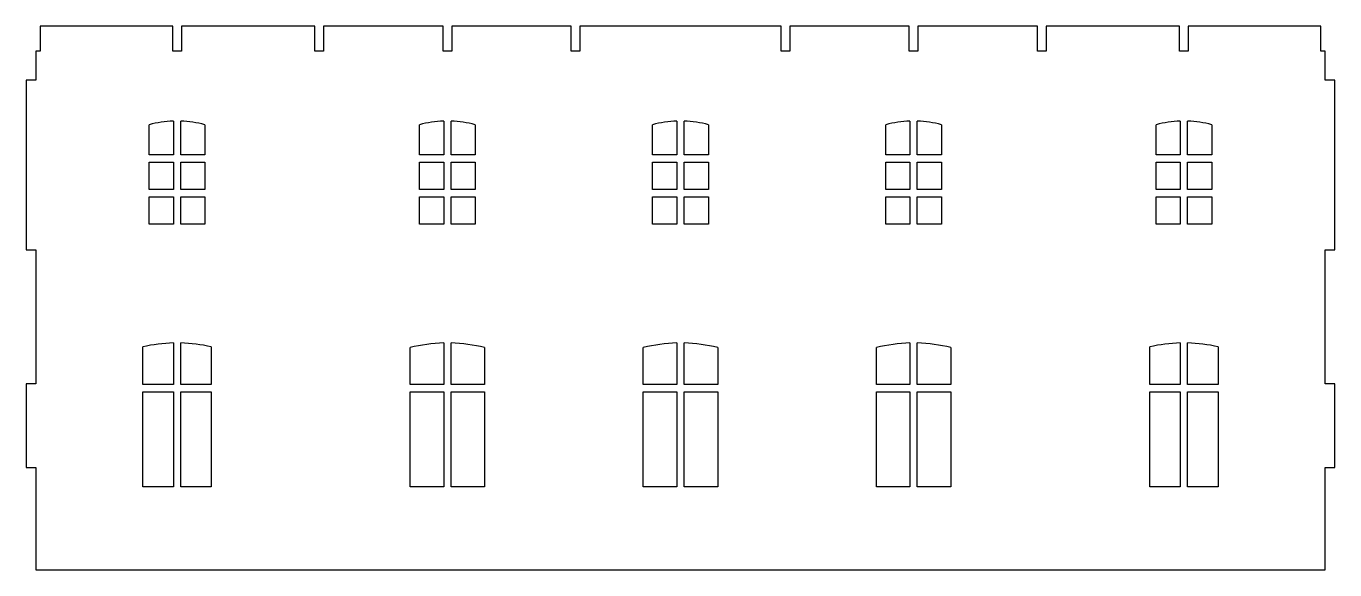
# Model space of a CAD drawing. Header units: millimetres. Extents: x -47.2 to 47.2, y -19.6 to 19.6.
import ezdxf

# ---------------------------------------------------------------- set-up
doc = ezdxf.new("R2010")
doc.units = ezdxf.units.MM
doc.layers.get('0').update_dxf_attribs({"linetype": 'CONTINUOUS'})

msp = doc.modelspace()

# ---------------------------------------------------------------- linework, layer by layer
for p, q in [((-36.631, 19.606), (-46.192, 19.606)), ((-46.192, 19.606), (-46.192, 17.797)), ((-36.631, 17.797), (-36.631, 19.606)), ((-26.381, 19.606), (-36.006, 19.606)), ((-36.006, 19.606), (-36.006, 17.797)), ((-26.381, 17.797), (-26.381, 19.606)), ((-17.131, 19.606), (-25.756, 19.606)), ((-25.756, 19.606), (-25.756, 17.797)), ((-17.131, 17.797), (-17.131, 19.606)), ((-7.881, 19.606), (-16.506, 19.606)), ((-16.506, 19.606), (-16.506, 17.797)), ((-7.881, 17.797), (-7.881, 19.606)), ((7.256, 19.606), (-7.256, 19.606)), ((-7.256, 19.606), (-7.256, 17.797)), ((7.256, 17.797), (7.256, 19.606)), ((16.506, 19.606), (7.881, 19.606)), ((7.881, 19.606), (7.881, 17.797)), ((16.506, 17.797), (16.506, 19.606)), ((25.756, 19.606), (17.131, 19.606)), ((17.131, 19.606), (17.131, 17.797)), ((25.756, 17.797), (25.756, 19.606)), ((36.006, 19.606), (26.381, 19.606)), ((26.381, 19.606), (26.381, 17.797)), ((36.006, 17.797), (36.006, 19.606)), ((46.192, 19.606), (36.631, 19.606)), ((36.631, 19.606), (36.631, 17.797)), ((46.192, 17.797), (46.192, 19.606)), ((-46.192, 17.797), (-46.501, 17.797)), ((-46.501, 17.797), (-46.501, 15.707)), ((-36.006, 17.797), (-36.631, 17.797)), ((-25.756, 17.797), (-26.381, 17.797)), ((-16.506, 17.797), (-17.131, 17.797)), ((-7.256, 17.797), (-7.881, 17.797)), ((7.881, 17.797), (7.256, 17.797)), ((17.131, 17.797), (16.506, 17.797)), ((26.381, 17.797), (25.756, 17.797)), ((36.631, 17.797), (36.006, 17.797)), ((46.501, 17.797), (46.192, 17.797)), ((46.501, 15.707), (46.501, 17.797)), ((-46.501, 15.707), (-47.201, 15.707)), ((-47.201, 15.707), (-47.201, 3.484)), ((47.201, 15.707), (46.501, 15.707)), ((47.201, 3.484), (47.201, 15.707)), ((-38.326, 10.333), (-38.326, 12.499)), ((-36.583, 12.754), (-36.583, 10.333)), ((-36.053, 10.333), (-36.053, 12.754)), ((-34.31, 12.499), (-34.31, 10.333)), ((-18.826, 10.333), (-18.826, 12.499)), ((-17.083, 12.754), (-17.083, 10.333)), ((-16.553, 10.333), (-16.553, 12.754)), ((-14.81, 12.499), (-14.81, 10.333)), ((-2.008, 10.333), (-2.008, 12.499)), ((-0.265, 12.754), (-0.265, 10.333)), ((0.265, 10.333), (0.265, 12.754)), ((2.008, 12.499), (2.008, 10.333)), ((14.81, 10.333), (14.81, 12.499)), ((16.553, 12.754), (16.553, 10.333)), ((17.083, 10.333), (17.083, 12.754)), ((18.826, 12.499), (18.826, 10.333)), ((34.31, 10.333), (34.31, 12.499)), ((36.053, 12.754), (36.053, 10.333)), ((36.583, 10.333), (36.583, 12.754)), ((38.326, 12.499), (38.326, 10.333)), ((-36.583, 10.333), (-38.326, 10.333)), ((-38.326, 7.833), (-38.326, 9.803)), ((-38.326, 9.803), (-36.583, 9.803)), ((-36.583, 9.803), (-36.583, 7.833)), ((-34.31, 10.333), (-36.053, 10.333)), ((-36.053, 7.833), (-36.053, 9.803)), ((-36.053, 9.803), (-34.31, 9.803)), ((-34.31, 9.803), (-34.31, 7.833)), ((-17.083, 10.333), (-18.826, 10.333)), ((-18.826, 7.833), (-18.826, 9.803)), ((-18.826, 9.803), (-17.083, 9.803)), ((-17.083, 9.803), (-17.083, 7.833)), ((-14.81, 10.333), (-16.553, 10.333)), ((-16.553, 9.803), (-14.81, 9.803)), ((-16.553, 7.833), (-16.553, 9.803)), ((-14.81, 9.803), (-14.81, 7.833)), ((-0.265, 10.333), (-2.008, 10.333)), ((-2.008, 7.833), (-2.008, 9.803)), ((-2.008, 9.803), (-0.265, 9.803)), ((-0.265, 9.803), (-0.265, 7.833)), ((2.008, 10.333), (0.265, 10.333)), ((0.265, 7.833), (0.265, 9.803)), ((0.265, 9.803), (2.008, 9.803)), ((2.008, 9.803), (2.008, 7.833)), ((16.553, 10.333), (14.81, 10.333)), ((14.81, 7.833), (14.81, 9.803)), ((14.81, 9.803), (16.553, 9.803)), ((16.553, 9.803), (16.553, 7.833)), ((18.826, 10.333), (17.083, 10.333)), ((17.083, 9.803), (18.826, 9.803)), ((17.083, 7.833), (17.083, 9.803)), ((18.826, 9.803), (18.826, 7.833)), ((36.053, 10.333), (34.31, 10.333)), ((34.31, 9.803), (36.053, 9.803)), ((34.31, 7.833), (34.31, 9.803)), ((36.053, 9.803), (36.053, 7.833)), ((38.326, 10.333), (36.583, 10.333)), ((36.583, 7.833), (36.583, 9.803)), ((36.583, 9.803), (38.326, 9.803)), ((38.326, 9.803), (38.326, 7.833)), ((-36.583, 7.833), (-38.326, 7.833)), ((-34.31, 7.833), (-36.053, 7.833)), ((-17.083, 7.833), (-18.826, 7.833)), ((-14.81, 7.833), (-16.553, 7.833)), ((-0.265, 7.833), (-2.008, 7.833)), ((2.008, 7.833), (0.265, 7.833)), ((16.553, 7.833), (14.81, 7.833)), ((18.826, 7.833), (17.083, 7.833)), ((36.053, 7.833), (34.31, 7.833)), ((38.326, 7.833), (36.583, 7.833)), ((-38.326, 5.333), (-38.326, 7.303)), ((-38.326, 7.303), (-36.583, 7.303)), ((-36.583, 7.303), (-36.583, 5.333)), ((-36.053, 5.333), (-36.053, 7.303)), ((-36.053, 7.303), (-34.31, 7.303)), ((-34.31, 7.303), (-34.31, 5.333)), ((-18.826, 5.333), (-18.826, 7.303)), ((-18.826, 7.303), (-17.083, 7.303)), ((-17.083, 7.303), (-17.083, 5.333)), ((-16.553, 7.303), (-14.81, 7.303)), ((-16.553, 5.333), (-16.553, 7.303)), ((-14.81, 7.303), (-14.81, 5.333)), ((-2.008, 7.303), (-0.265, 7.303)), ((-2.008, 5.333), (-2.008, 7.303)), ((-0.265, 7.303), (-0.265, 5.333)), ((0.265, 5.333), (0.265, 7.303)), ((0.265, 7.303), (2.008, 7.303)), ((2.008, 7.303), (2.008, 5.333)), ((14.81, 5.333), (14.81, 7.303)), ((14.81, 7.303), (16.553, 7.303)), ((16.553, 7.303), (16.553, 5.333)), ((17.083, 5.333), (17.083, 7.303)), ((17.083, 7.303), (18.826, 7.303)), ((18.826, 7.303), (18.826, 5.333)), ((34.31, 5.333), (34.31, 7.303)), ((34.31, 7.303), (36.053, 7.303)), ((36.053, 7.303), (36.053, 5.333)), ((36.583, 7.303), (38.326, 7.303)), ((36.583, 5.333), (36.583, 7.303)), ((38.326, 7.303), (38.326, 5.333)), ((-36.583, 5.333), (-38.326, 5.333)), ((-34.31, 5.333), (-36.053, 5.333)), ((-17.083, 5.333), (-18.826, 5.333)), ((-14.81, 5.333), (-16.553, 5.333)), ((-0.265, 5.333), (-2.008, 5.333)), ((2.008, 5.333), (0.265, 5.333)), ((16.553, 5.333), (14.81, 5.333)), ((18.826, 5.333), (17.083, 5.333)), ((36.053, 5.333), (34.31, 5.333)), ((38.326, 5.333), (36.583, 5.333)), ((-47.201, 3.484), (-46.501, 3.484)), ((-46.501, 3.484), (-46.501, -6.181)), ((46.501, -6.181), (46.501, 3.484)), ((46.501, 3.484), (47.201, 3.484)), ((-38.781, -6.241), (-38.781, -3.525)), ((-36.583, -3.245), (-36.583, -6.241)), ((-36.053, -6.241), (-36.053, -3.245)), ((-33.856, -3.525), (-33.856, -6.241)), ((-19.508, -6.241), (-19.508, -3.58)), ((-17.083, -3.245), (-17.083, -6.241)), ((-16.553, -6.241), (-16.553, -3.245)), ((-14.128, -3.58), (-14.128, -6.241)), ((-2.69, -6.241), (-2.69, -3.58)), ((-0.265, -3.245), (-0.265, -6.241)), ((0.265, -6.241), (0.265, -3.245)), ((2.69, -3.58), (2.69, -6.241)), ((14.128, -6.241), (14.128, -3.58)), ((16.553, -3.245), (16.553, -6.241)), ((17.083, -6.241), (17.083, -3.245)), ((19.508, -3.58), (19.508, -6.241)), ((33.856, -6.241), (33.856, -3.525)), ((36.053, -3.245), (36.053, -6.241)), ((36.583, -6.241), (36.583, -3.245)), ((38.781, -3.525), (38.781, -6.241)), ((-46.501, -6.181), (-47.201, -6.181)), ((-47.201, -6.181), (-47.201, -12.215)), ((-36.583, -6.241), (-38.781, -6.241)), ((-33.856, -6.241), (-36.053, -6.241)), ((-17.083, -6.241), (-19.508, -6.241)), ((-14.128, -6.241), (-16.553, -6.241)), ((-0.265, -6.241), (-2.69, -6.241)), ((2.69, -6.241), (0.265, -6.241)), ((16.553, -6.241), (14.128, -6.241)), ((19.508, -6.241), (17.083, -6.241)), ((36.053, -6.241), (33.856, -6.241)), ((38.781, -6.241), (36.583, -6.241)), ((47.201, -6.181), (46.501, -6.181)), ((47.201, -12.215), (47.201, -6.181)), ((-38.781, -13.622), (-38.781, -6.77)), ((-38.781, -6.77), (-36.583, -6.77)), ((-36.583, -6.77), (-36.583, -13.622)), ((-36.053, -13.622), (-36.053, -6.77)), ((-36.053, -6.77), (-33.856, -6.77)), ((-33.856, -6.77), (-33.856, -13.622)), ((-19.508, -6.77), (-17.083, -6.77)), ((-19.508, -13.622), (-19.508, -6.77)), ((-17.083, -6.77), (-17.083, -13.622)), ((-16.553, -13.622), (-16.553, -6.77)), ((-16.553, -6.77), (-14.128, -6.77)), ((-14.128, -6.77), (-14.128, -13.622)), ((-2.69, -13.622), (-2.69, -6.77)), ((-2.69, -6.77), (-0.265, -6.77)), ((-0.265, -6.77), (-0.265, -13.622)), ((0.265, -13.622), (0.265, -6.77)), ((0.265, -6.77), (2.69, -6.77)), ((2.69, -6.77), (2.69, -13.622)), ((14.128, -13.622), (14.128, -6.77)), ((14.128, -6.77), (16.553, -6.77)), ((16.553, -6.77), (16.553, -13.622)), ((17.083, -6.77), (19.508, -6.77)), ((17.083, -13.622), (17.083, -6.77)), ((19.508, -6.77), (19.508, -13.622)), ((33.856, -13.622), (33.856, -6.77)), ((33.856, -6.77), (36.053, -6.77)), ((36.053, -6.77), (36.053, -13.622)), ((36.583, -6.77), (38.781, -6.77)), ((36.583, -13.622), (36.583, -6.77)), ((38.781, -6.77), (38.781, -13.622)), ((-47.201, -12.215), (-46.501, -12.215)), ((-46.501, -12.215), (-46.501, -19.606)), ((46.501, -19.606), (46.501, -12.215)), ((46.501, -12.215), (47.201, -12.215)), ((-36.583, -13.622), (-38.781, -13.622)), ((-33.856, -13.622), (-36.053, -13.622)), ((-17.083, -13.622), (-19.508, -13.622)), ((-14.128, -13.622), (-16.553, -13.622)), ((-0.265, -13.622), (-2.69, -13.622)), ((2.69, -13.622), (0.265, -13.622)), ((16.553, -13.622), (14.128, -13.622)), ((19.508, -13.622), (17.083, -13.622)), ((36.053, -13.622), (33.856, -13.622)), ((38.781, -13.622), (36.583, -13.622)), ((-46.501, -19.606), (46.501, -19.606))]:
    msp.add_line(p, q)
for centre, radius, start, end in [((-36.318, 4.841), 7.917, 91.91652, 104.69208), ((-36.318, 4.841), 7.917, 75.30792, 88.08348), ((-16.818, 4.841), 7.917, 91.91652, 104.69208), ((-16.818, 4.841), 7.917, 75.30792, 88.08348), ((0, 4.841), 7.917, 91.91652, 104.69208), ((0, 4.841), 7.917, 75.30792, 88.08348), ((16.818, 4.841), 7.917, 91.91652, 104.69208), ((16.818, 4.841), 7.917, 75.30792, 88.08348), ((36.318, 4.841), 7.917, 91.91652, 104.69208), ((36.318, 4.841), 7.917, 75.30792, 88.08348), ((-36.318, -14.114), 10.872, 91.39555, 103.09156), ((-36.318, -14.114), 10.872, 76.90844, 88.60445), ((-16.818, -14.114), 10.872, 91.39555, 104.32448), ((-16.818, -14.114), 10.872, 75.67552, 88.60445), ((0, -14.114), 10.872, 91.39555, 104.32448), ((0, -14.114), 10.872, 75.67552, 88.60445), ((16.818, -14.114), 10.872, 91.39555, 104.32448), ((16.818, -14.114), 10.872, 75.67552, 88.60445), ((36.318, -14.114), 10.872, 91.39555, 103.09156), ((36.318, -14.114), 10.872, 76.90844, 88.60445)]:
    msp.add_arc(centre, radius, start, end)

doc.saveas('drawing.dxf')
